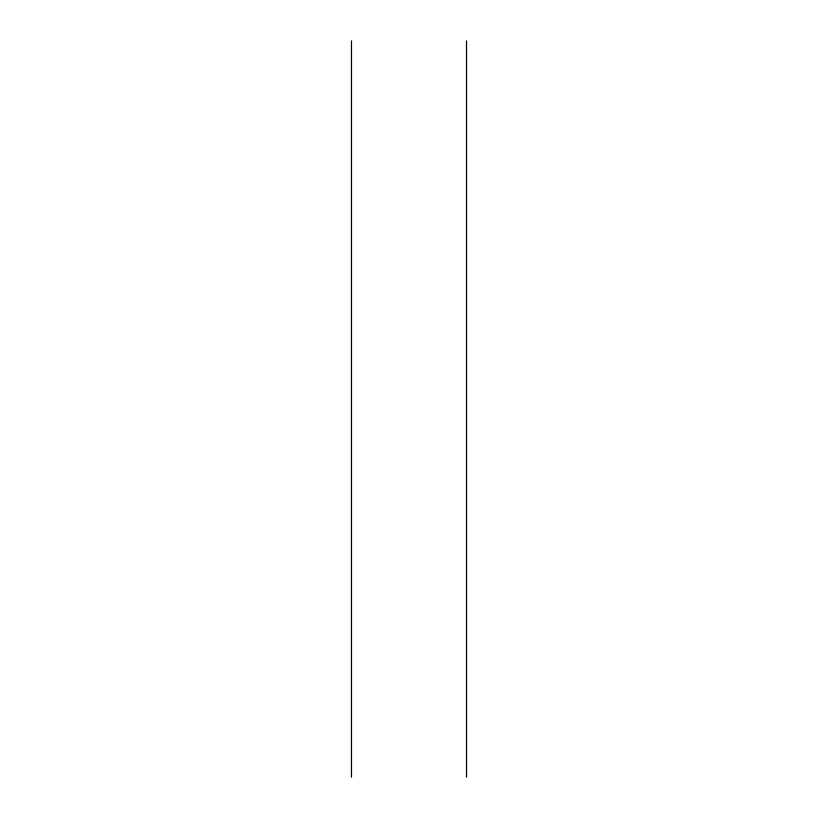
<?xml version="1.0" encoding="UTF-8"?>
<svg xmlns="http://www.w3.org/2000/svg" width="818" height="818" viewBox="0 0 818 818"><rect width="100%" height="100%" fill="white"/><g stroke="black" fill="none" stroke-linecap="round" stroke-linejoin="round"><path stroke-width="1.23" d="M466.516 40.9L466.516 777.1M351.484 40.9L351.484 777.1"/></g></svg>
